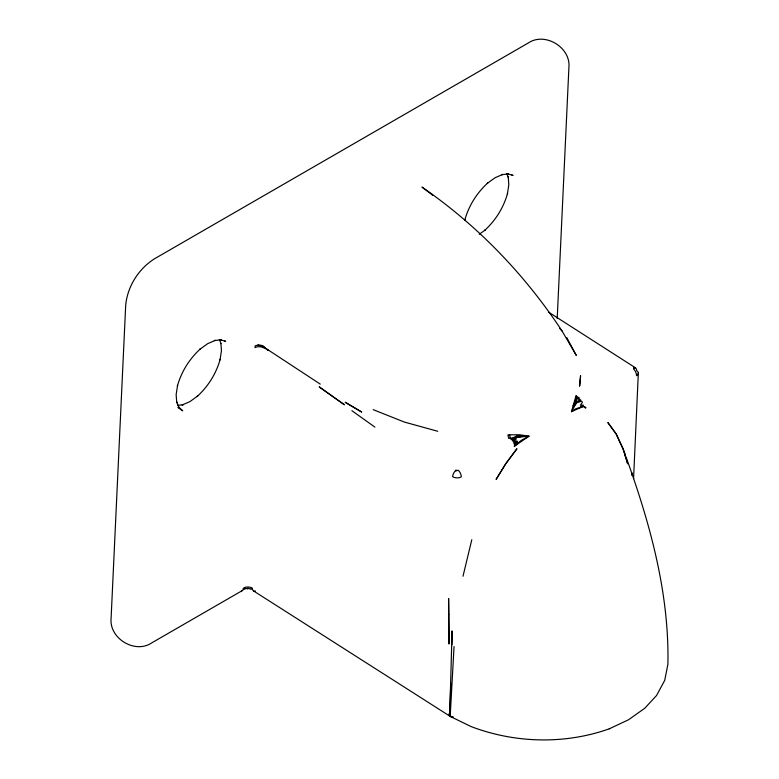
<?xml version="1.0" encoding="UTF-8"?>
<svg xmlns="http://www.w3.org/2000/svg" width="779" height="779" viewBox="0 0 779 779"><rect width="100%" height="100%" fill="white"/><g stroke="black" fill="none" stroke-linecap="round" stroke-linejoin="round"><path stroke-width="1.17" d="M451.947 644.866L452.063 630.883L449.795 714.051A6.096 2.756 -64.5 0 0 451.635 716.797L452.073 716.505A6.096 3.33 -57.5 0 1 449.094 713.671L450.301 714.314A6.096 3.165 -59.7 0 0 453.271 717.011M633.57 478.647L638.322 373.16M449.795 714.051L450.739 683.339M557.209 318.543L568.913 67.403C570.949 47.441 544.901 31.588 528.181 43.04L154.593 258.735C138.565 268.794 127.367 286.545 125.682 305.446L111.095 618.458C109.05 638.42 135.108 654.282 151.827 642.821L242.347 590.56M450.301 714.314L454.05 646.56M462.999 576.256L471.792 539.75M464.946 219.425L464.781 220.106C468.734 205.841 476.826 192.9 487.771 182.968L487.274 183.367L495.084 177.729L502.796 174.399L501.695 174.671L508.609 173.883L507.343 173.756L513.079 175.46L511.861 174.924M575.613 396.589L578.505 398.644L579.216 397.777A6.096 4.693 25.6 0 1 576.08 395.528L571.474 411.663L583.413 406.395L585.857 407.378L585.623 408.215L583.413 406.395L580.735 406.599L583.335 405.109L580.336 405.246L582.419 402.363L581.631 401.068L578.476 402.266L580.696 399.929L577.96 401.74L579.654 399.023L575.253 404.846L571.474 411.663L575.623 408.829L583.413 406.395M576.441 397.397L575.214 400.805L577.414 398.098L576.148 401.389L575.691 401.127L573.052 405.742L573.5 406.063L576.703 401.662L575.253 404.846M514.354 446.26L517.626 442.93L514.276 444.984L517.285 441.566L513.936 443.611L517.042 440.875L513.361 442.238L516.156 439.083L512.572 440.943L515.756 438.48L511.628 439.804L515.328 437.925L510.596 438.898L519.486 437.038L529.029 436.172L514.354 446.26L521.18 440.398L529.029 436.172L519.359 434.721L507.937 434.867A6.096 1.461 81.8 0 0 508.784 438.441L523.099 436.328L517.344 435.597L513.828 437.428L519.486 437.038M479.202 234.323L485.074 230.097L484.567 230.496C495.512 220.564 503.614 207.613 507.557 193.358L507.392 194.029L508.823 184.72L508.21 176.599M609.236 728.813L628.449 719.815L644.73 708.277L656.531 695.53L664.711 680.379L667.905 664.224C669.336 593.16 650.076 523.556 626.131 457.254M609.616 728.696C565.145 744.607 515.192 743.332 471.149 726.593L451.664 717.128M257.898 345.097L255.181 345.847L254.967 347.629A6.096 3.7 2.7 0 1 263.584 347.882L263.76 346.343A6.096 3.506 5.2 0 0 257.898 345.097L259.407 345.516A6.096 3.019 10.7 0 1 263.672 346.976L320.266 384.125M177.505 405.362L183.269 404.7L182.169 404.983L189.881 401.643L197.7 396.014L197.194 396.414C208.139 386.472 216.241 373.531 220.184 359.275L220.019 359.947L221.45 350.638L220.924 343.666M242.882 588.973L245.112 589.051L244.703 588.281L247.858 588.914L247.858 588.126L250.604 589.216L251.013 588.466L252.445 589.45M437.749 431.284L404.33 422.052L373.18 409.647M224.488 340.842L225.706 341.377L219.97 339.673L221.236 339.79L214.322 340.589L215.423 340.306L207.711 343.646L199.901 349.274L200.398 348.875C189.453 358.817 181.361 371.758 177.408 386.014L177.573 385.342L176.142 394.651L176.765 402.782L176.541 401.633L179.102 407.875L178.449 406.765L182.724 410.825L177.894 407.495M635.43 367.795L548.426 312.028M253.487 590.891L450.194 716.368M351.894 410.699L374.903 427.106M559.692 328.397L562.049 331.007L576.294 355.399L566.83 337.677M431.556 193.961L432.764 195.276L421.984 187.087C477.449 225.258 525.056 274.802 562.049 331.007M506.72 173.581L508.424 177.748M219.347 339.488L221.051 343.656M624.213 451.742L616.14 433.922L607.971 422.695L616.14 433.922L623.025 448.461L627.67 463.856L624.213 451.742L625.342 456.328M632.12 475.346L632.003 472.931L632.081 475.161M255.356 591.027A6.096 3.33 -57.5 0 1 252.386 588.194A6.096 3.7 2.7 0 0 243.769 587.941A6.096 3.515 60 0 1 241.422 590.755M510.294 438.022A6.096 1.529 84.1 0 1 509.651 434.672M580.569 375.848L579.625 386.014L580.569 375.848M268.473 350.55L263.672 346.976L268.473 350.55M456.036 470.156L455.822 470.944L458.256 470.224A6.096 3.515 60 0 1 461.236 476.933A6.096 3.7 2.7 0 1 452.618 476.67A6.096 3.33 -57.5 0 1 456.036 470.156M516.828 448.879L505.892 463.534L496.184 479.28L505.892 463.534L516.828 448.879M633.911 368.409L633.561 369.012A6.096 3.515 60 0 1 636.531 375.721A6.096 3.7 2.7 0 0 636.54 370.492A6.096 3.33 -57.5 0 0 633.561 367.659L634.476 367.805L633.911 368.409M361.612 411.984L345.311 402.344L361.612 411.984M344.308 404.7L319.302 386.968L344.308 404.7M448.772 614.3L448.607 598.447L449.016 644.009L448.772 614.3"/></g></svg>
